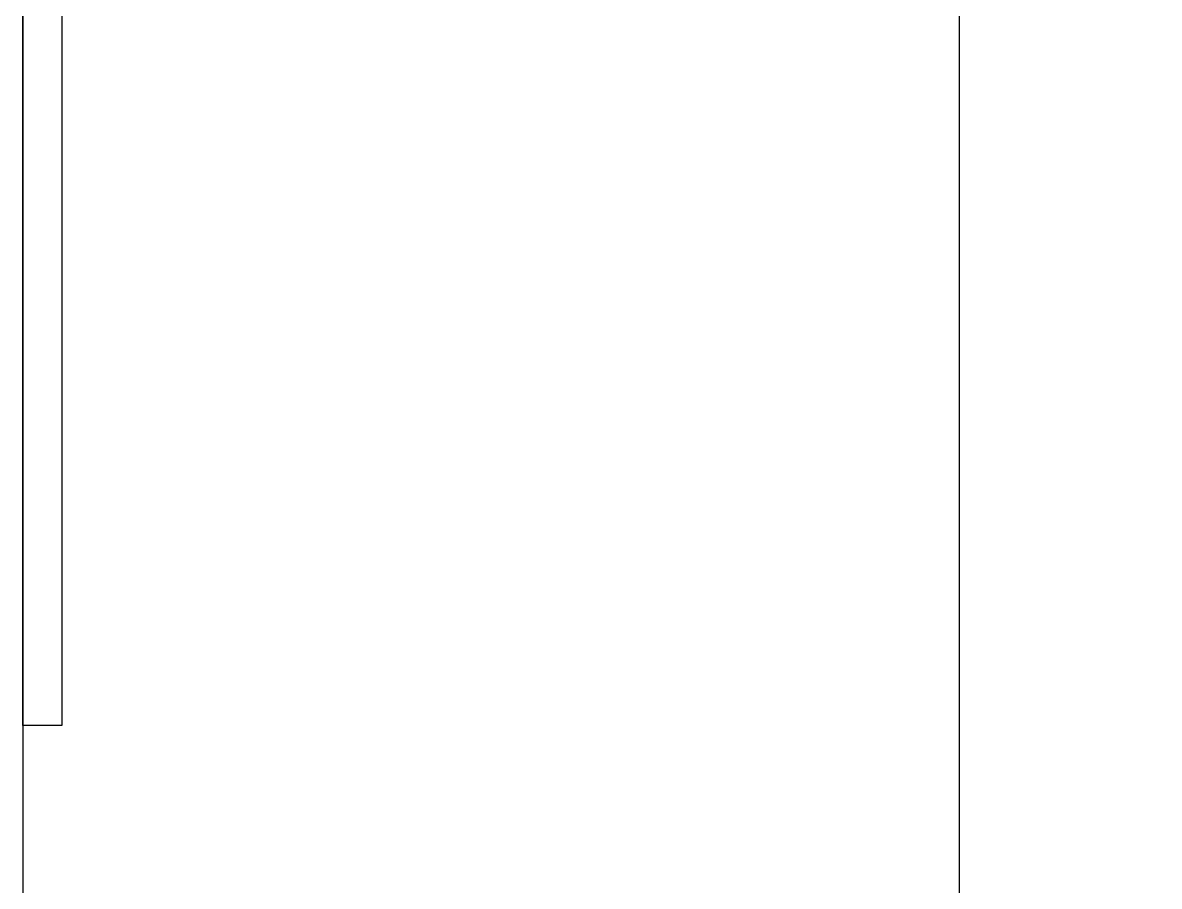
# Model space of a CAD drawing. Extents: x -12260 to 184725, y -29287 to 19916.
# Drawn here: x 29476 to 30204, y -6787 to -6234 of the extents above; entities that cross this region are included whole.
import ezdxf

# ---------------------------------------------------------------- set-up
doc = ezdxf.new("R2010")
doc.units = 0
doc.header["$LTSCALE"] = 0.25
doc.linetypes.add('DASHDOT', pattern=[25.4, 12.7, -6.35, 0, -6.35])
doc.layers.add('01-First Floor-FUR$0$FALSE CEILING', color=251, linetype='Continuous')
for name, color, linetype, lineweight in [('01-First Floor-FUR$0$LOADING', 253, 'Continuous', 5), ('01-First Floor-FUR$0$Walls', 251, 'Continuous', 5), ('E-LITE-CLNG-CNDT', 6, 'DASHDOT', 35)]:
    doc.layers.add(name, color=color, linetype=linetype, lineweight=lineweight)

# ---------------------------------------------------------------- blocks, each defined once
blk = doc.blocks.new('01-First Floor-FUR')
at = {"layer": '01-First Floor-FUR$0$FALSE CEILING', "linetype": 'Continuous'}
blk.add_line((30076, -6810), (30076, -2810), dxfattribs=at)
at = {"layer": '01-First Floor-FUR$0$FALSE CEILING'}
blk.add_lwpolyline([(29476, -6810), (32976, -6810), (32976, -2810), (29476, -2810)], close=True, dxfattribs=at)
at = {"layer": '01-First Floor-FUR$0$FALSE CEILING', "elevation": -0.1}
blk.add_lwpolyline([(29501, -6683.69), (29476, -6683.69), (29476, -6177.69), (29501, -6177.69), (29501, -6683.69)], dxfattribs=at)
at = {"layer": '01-First Floor-FUR$0$LOADING', "elevation": -0.1}
blk.add_lwpolyline([(29501, -6683.69), (29476, -6683.69), (29476, -6177.69), (29501, -6177.69), (29501, -6683.69)], dxfattribs=at)
at = {"layer": '01-First Floor-FUR$0$Walls'}
blk.add_line((29476, -2810), (29476, -6810), dxfattribs=at)

msp = doc.modelspace()

# ---------------------------------------------------------------- block references
at = {"layer": 'E-LITE-CLNG-CNDT'}
msp.add_blockref('01-First Floor-FUR', (0, 0), dxfattribs=at)

doc.saveas('drawing.dxf')
